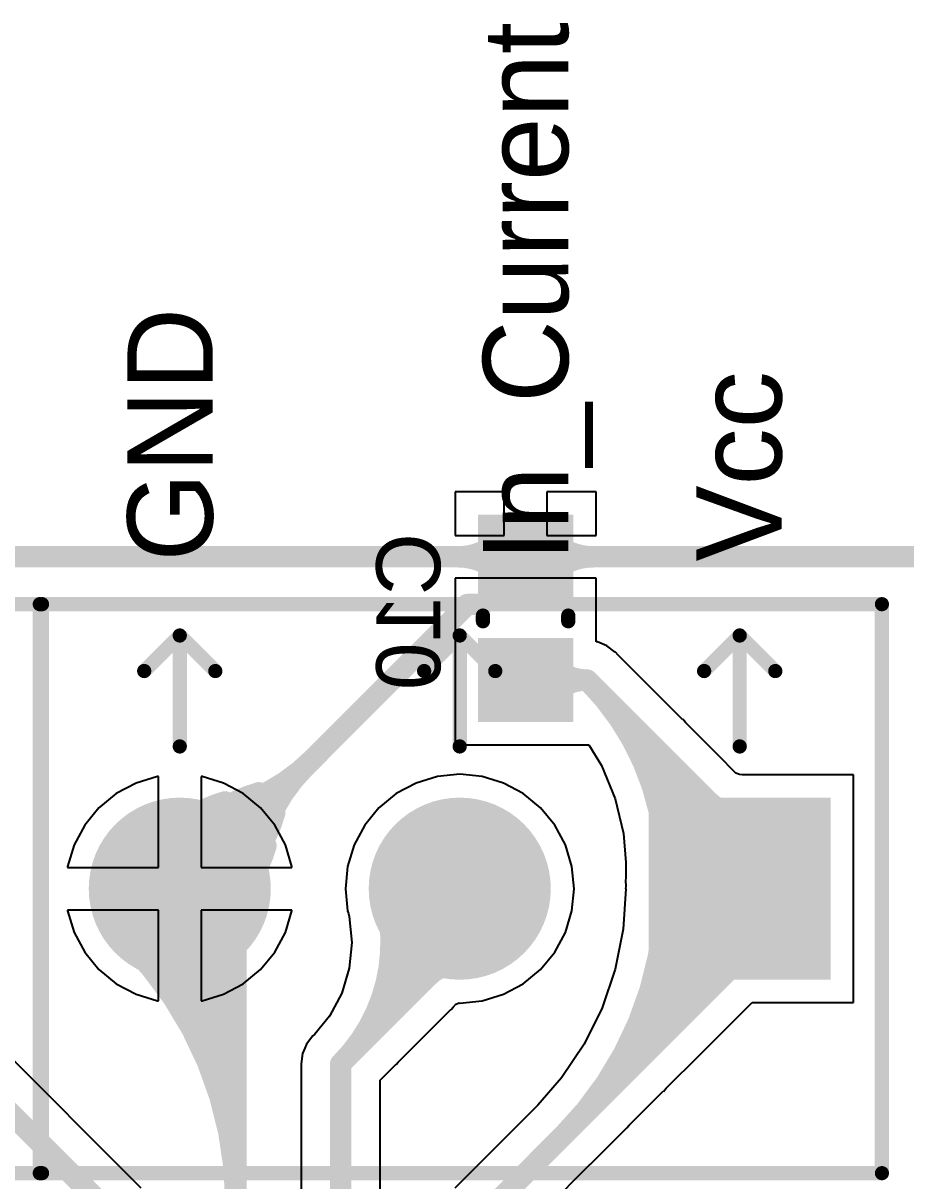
# Model space of a CAD drawing. Extents: x 41 to 201, y 4 to 127.
# Drawn here: x 148.25 to 164.02, y 84.44 to 105.12 of the extents above; entities that cross this region are included whole.
import ezdxf

# ---------------------------------------------------------------- set-up
doc = ezdxf.new("R2010")
doc.units = 0
doc.layers.get('0').update_dxf_attribs({"linetype": 'CONTINUOUS'})
for name, color, linetype in [('BOTTOMLAYER', 5, 'CONTINUOUS'), ('BOTTOMOVERLAY', 54, 'CONTINUOUS'), ('BOTTOMPASTE', 16, 'CONTINUOUS'), ('BOTTOMSOLDER', 6, 'CONTINUOUS'), ('MULTILAYER', 9, 'CONTINUOUS'), ('TOPLAYER', 1, 'CONTINUOUS'), ('TOPOVERLAY', 2, 'CONTINUOUS'), ('TOPSOLDER', 216, 'CONTINUOUS')]:
    doc.layers.add(name, color=color, linetype=linetype)

# ---------------------------------------------------------------- blocks, each defined once
blk = doc.blocks.new('0805C_B_40')
at = {"layer": 'BOTTOMLAYER'}
for points in [[(-0.45, -0.75), (-0.45, 0.75), (-1.75, -0.75), (-1.75, 0.75)], [(1.75, -0.75), (1.75, 0.75), (0.45, -0.75), (0.45, 0.75)]]:
    blk.add_solid(points, dxfattribs=at)
at = {"layer": 'BOTTOMOVERLAY', "const_width": 0.254}
for points in [[(0.051, 0.762), (-0.051, 0.762)], [(0.051, -0.762), (-0.051, -0.762)]]:
    blk.add_lwpolyline(points, dxfattribs=at)
at = {"layer": 'BOTTOMOVERLAY', "const_width": 0.127}
for points in [[(-0.114, 0.762, 1), (0.013, 0.762, 1)], [(-0.013, 0.762, 1), (0.114, 0.762, 1)], [(-0.114, -0.762, 1), (0.013, -0.762, 1)], [(-0.013, -0.762, 1), (0.114, -0.762, 1)]]:
    blk.add_lwpolyline(points, format="xyb", close=True, dxfattribs=at)
at = {"layer": 'BOTTOMPASTE'}
for points in [[(-0.45, -0.75), (-0.45, 0.75), (-1.75, -0.75), (-1.75, 0.75)], [(1.75, -0.75), (1.75, 0.75), (0.45, -0.75), (0.45, 0.75)]]:
    blk.add_solid(points, dxfattribs=at)
at = {"layer": 'BOTTOMSOLDER'}
for points in [[(-0.348, -0.852), (-0.348, 0.852), (-1.852, -0.852), (-1.852, 0.852)], [(1.852, -0.852), (1.852, 0.852), (0.348, -0.852), (0.348, 0.852)]]:
    blk.add_solid(points, dxfattribs=at)
blk = doc.blocks.new('KRE_3_48')
at = {"layer": 'BOTTOMLAYER', "const_width": 1.524}
for points in [[(4.238, 0, 1), (5.762, 0, 1)], [(9.238, 0, 1), (10.762, 0, 1)]]:
    blk.add_lwpolyline(points, format="xyb", close=True, dxfattribs=at)
at = {"layer": 'BOTTOMLAYER'}
blk.add_solid([(-1.524, -1.524), (1.524, -1.524), (-1.524, 1.524), (1.524, 1.524)], dxfattribs=at)
at = {"layer": 'BOTTOMSOLDER', "const_width": 1.626}
for points in [[(4.187, 0, 1), (5.813, 0, 1)], [(9.187, 0, 1), (10.813, 0, 1)]]:
    blk.add_lwpolyline(points, format="xyb", close=True, dxfattribs=at)
at = {"layer": 'BOTTOMSOLDER'}
blk.add_solid([(-1.626, -1.626), (1.626, -1.626), (-1.626, 1.626), (1.626, 1.626)], dxfattribs=at)
at = {"layer": 'MULTILAYER', "const_width": 1.524}
for points in [[(4.238, 0, 1), (5.762, 0, 1)], [(9.238, 0, 1), (10.762, 0, 1)]]:
    blk.add_lwpolyline(points, format="xyb", close=True, dxfattribs=at)
at = {"layer": 'MULTILAYER'}
blk.add_solid([(-1.524, -1.524), (1.524, -1.524), (-1.524, 1.524), (1.524, 1.524)], dxfattribs=at)
at = {"layer": 'TOPLAYER', "const_width": 1.524}
for points in [[(4.238, 0, 1), (5.762, 0, 1)], [(9.238, 0, 1), (10.762, 0, 1)]]:
    blk.add_lwpolyline(points, format="xyb", close=True, dxfattribs=at)
at = {"layer": 'TOPLAYER'}
blk.add_solid([(-1.524, -1.524), (1.524, -1.524), (-1.524, 1.524), (1.524, 1.524)], dxfattribs=at)
at = {"layer": 'TOPOVERLAY', "const_width": 0.254}
for points in [[(-2.54, 5.08), (-2.54, -5.08)], [(12.5, 5.08), (-2.54, 5.08)], [(12.5, 5.08), (12.5, -5.08)], [(0, -2.54), (0, -4.521)], [(5, -2.54), (5, -4.521)], [(10, -2.54), (10, -4.521)], [(0, -4.521), (-0.635, -3.886)], [(0.635, -3.886), (0, -4.521)], [(5, -4.521), (4.365, -3.886)], [(5.635, -3.886), (5, -4.521)], [(10, -4.521), (9.365, -3.886)], [(10.635, -3.886), (10, -4.521)], [(12.5, -5.08), (-2.54, -5.08)]]:
    blk.add_lwpolyline(points, dxfattribs=at)
at = {"layer": 'TOPOVERLAY', "const_width": 0.127}
for points in [[(-2.603, 5.08, 1), (-2.477, 5.08, 1)], [(-2.603, 5.08, 1), (-2.477, 5.08, 1)], [(12.437, 5.08, 1), (12.564, 5.08, 1)], [(12.437, 5.08, 1), (12.564, 5.08, 1)], [(-0.064, -2.54, 1), (0.064, -2.54, 1)], [(4.937, -2.54, 1), (5.064, -2.54, 1)], [(9.937, -2.54, 1), (10.064, -2.54, 1)], [(-0.699, -3.886, 1), (-0.572, -3.886, 1)], [(0.572, -3.886, 1), (0.699, -3.886, 1)], [(4.302, -3.886, 1), (4.429, -3.886, 1)], [(5.572, -3.886, 1), (5.699, -3.886, 1)], [(9.302, -3.886, 1), (9.429, -3.886, 1)], [(10.572, -3.886, 1), (10.699, -3.886, 1)], [(-0.064, -4.521, 1), (0.064, -4.521, 1)], [(-0.064, -4.521, 1), (0.064, -4.521, 1)], [(-0.064, -4.521, 1), (0.064, -4.521, 1)], [(4.937, -4.521, 1), (5.064, -4.521, 1)], [(4.937, -4.521, 1), (5.064, -4.521, 1)], [(4.937, -4.521, 1), (5.064, -4.521, 1)], [(9.937, -4.521, 1), (10.064, -4.521, 1)], [(9.937, -4.521, 1), (10.064, -4.521, 1)], [(9.937, -4.521, 1), (10.064, -4.521, 1)], [(-2.603, -5.08, 1), (-2.477, -5.08, 1)], [(-2.603, -5.08, 1), (-2.477, -5.08, 1)], [(12.437, -5.08, 1), (12.564, -5.08, 1)], [(12.437, -5.08, 1), (12.564, -5.08, 1)]]:
    blk.add_lwpolyline(points, format="xyb", close=True, dxfattribs=at)
at = {"layer": 'TOPSOLDER', "const_width": 1.626}
for points in [[(4.187, 0, 1), (5.813, 0, 1)], [(9.187, 0, 1), (10.813, 0, 1)]]:
    blk.add_lwpolyline(points, format="xyb", close=True, dxfattribs=at)
at = {"layer": 'TOPSOLDER'}
blk.add_solid([(-1.626, -1.626), (1.626, -1.626), (-1.626, 1.626), (1.626, 1.626)], dxfattribs=at)
blk = doc.blocks.new('KRE_3_68')
at = {"layer": 'BOTTOMLAYER', "const_width": 1.524}
for points in [[(4.238, 0, 1), (5.762, 0, 1)], [(9.238, 0, 1), (10.762, 0, 1)]]:
    blk.add_lwpolyline(points, format="xyb", close=True, dxfattribs=at)
at = {"layer": 'BOTTOMLAYER'}
blk.add_solid([(-1.524, -1.524), (1.524, -1.524), (-1.524, 1.524), (1.524, 1.524)], dxfattribs=at)
at = {"layer": 'BOTTOMSOLDER', "const_width": 1.626}
for points in [[(4.187, 0, 1), (5.813, 0, 1)], [(9.187, 0, 1), (10.813, 0, 1)]]:
    blk.add_lwpolyline(points, format="xyb", close=True, dxfattribs=at)
at = {"layer": 'BOTTOMSOLDER'}
blk.add_solid([(-1.626, -1.626), (1.626, -1.626), (-1.626, 1.626), (1.626, 1.626)], dxfattribs=at)
at = {"layer": 'MULTILAYER', "const_width": 1.524}
for points in [[(4.238, 0, 1), (5.762, 0, 1)], [(9.238, 0, 1), (10.762, 0, 1)]]:
    blk.add_lwpolyline(points, format="xyb", close=True, dxfattribs=at)
at = {"layer": 'MULTILAYER'}
blk.add_solid([(-1.524, -1.524), (1.524, -1.524), (-1.524, 1.524), (1.524, 1.524)], dxfattribs=at)
at = {"layer": 'TOPLAYER', "const_width": 1.524}
for points in [[(4.238, 0, 1), (5.762, 0, 1)], [(9.238, 0, 1), (10.762, 0, 1)]]:
    blk.add_lwpolyline(points, format="xyb", close=True, dxfattribs=at)
at = {"layer": 'TOPLAYER'}
blk.add_solid([(-1.524, -1.524), (1.524, -1.524), (-1.524, 1.524), (1.524, 1.524)], dxfattribs=at)
at = {"layer": 'TOPOVERLAY', "const_width": 0.254}
for points in [[(-2.54, 5.08), (-2.54, -5.08)], [(12.5, 5.08), (-2.54, 5.08)], [(12.5, 5.08), (12.5, -5.08)], [(0, -2.54), (0, -4.521)], [(5, -2.54), (5, -4.521)], [(10, -2.54), (10, -4.521)], [(0, -4.521), (-0.635, -3.886)], [(0.635, -3.886), (0, -4.521)], [(5, -4.521), (4.365, -3.886)], [(5.635, -3.886), (5, -4.521)], [(10, -4.521), (9.365, -3.886)], [(10.635, -3.886), (10, -4.521)], [(12.5, -5.08), (-2.54, -5.08)]]:
    blk.add_lwpolyline(points, dxfattribs=at)
at = {"layer": 'TOPOVERLAY', "const_width": 0.127}
for points in [[(-2.603, 5.08, 1), (-2.477, 5.08, 1)], [(-2.603, 5.08, 1), (-2.477, 5.08, 1)], [(12.437, 5.08, 1), (12.564, 5.08, 1)], [(12.437, 5.08, 1), (12.564, 5.08, 1)], [(-0.064, -2.54, 1), (0.064, -2.54, 1)], [(4.937, -2.54, 1), (5.064, -2.54, 1)], [(9.937, -2.54, 1), (10.064, -2.54, 1)], [(-0.699, -3.886, 1), (-0.572, -3.886, 1)], [(0.572, -3.886, 1), (0.699, -3.886, 1)], [(4.302, -3.886, 1), (4.429, -3.886, 1)], [(5.572, -3.886, 1), (5.699, -3.886, 1)], [(9.302, -3.886, 1), (9.429, -3.886, 1)], [(10.572, -3.886, 1), (10.699, -3.886, 1)], [(-0.064, -4.521, 1), (0.064, -4.521, 1)], [(-0.064, -4.521, 1), (0.064, -4.521, 1)], [(-0.064, -4.521, 1), (0.064, -4.521, 1)], [(4.937, -4.521, 1), (5.064, -4.521, 1)], [(4.937, -4.521, 1), (5.064, -4.521, 1)], [(4.937, -4.521, 1), (5.064, -4.521, 1)], [(9.937, -4.521, 1), (10.064, -4.521, 1)], [(9.937, -4.521, 1), (10.064, -4.521, 1)], [(9.937, -4.521, 1), (10.064, -4.521, 1)], [(-2.603, -5.08, 1), (-2.477, -5.08, 1)], [(-2.603, -5.08, 1), (-2.477, -5.08, 1)], [(12.437, -5.08, 1), (12.564, -5.08, 1)], [(12.437, -5.08, 1), (12.564, -5.08, 1)]]:
    blk.add_lwpolyline(points, format="xyb", close=True, dxfattribs=at)
at = {"layer": 'TOPSOLDER', "const_width": 1.626}
for points in [[(4.187, 0, 1), (5.813, 0, 1)], [(9.187, 0, 1), (10.813, 0, 1)]]:
    blk.add_lwpolyline(points, format="xyb", close=True, dxfattribs=at)
at = {"layer": 'TOPSOLDER'}
blk.add_solid([(-1.626, -1.626), (1.626, -1.626), (-1.626, 1.626), (1.626, 1.626)], dxfattribs=at)

msp = doc.modelspace()

# ---------------------------------------------------------------- linework, layer by layer
at = {"layer": 'BOTTOMLAYER'}
for p, q in [((156.845, 96.746), (155.968, 96.746)), ((155.968, 96.746), (155.968, 95.969)), ((156.845, 95.969), (156.845, 96.746)), ((158.484, 96.746), (157.607, 96.746)), ((157.607, 96.746), (157.607, 95.969)), ((158.484, 95.969), (158.484, 96.746)), ((155.968, 95.969), (156.845, 95.969)), ((157.607, 95.969), (158.484, 95.969)), ((158.484, 95.207), (155.968, 95.207)), ((155.968, 95.207), (155.968, 94.43)), ((158.484, 94.43), (158.484, 95.207)), ((155.968, 94.43), (155.968, 92.23)), ((158.484, 94.072), (158.484, 94.43)), ((158.508, 94.069), (158.484, 94.072)), ((158.678, 93.998), (158.508, 94.069)), ((158.824, 93.886), (158.678, 93.998)), ((158.828, 93.89), (158.824, 93.886)), ((158.824, 93.886), (158.824, 93.886)), ((158.886, 93.824), (158.828, 93.89)), ((159.426, 93.284), (158.886, 93.824)), ((159.429, 93.287), (159.426, 93.284)), ((159.426, 93.284), (159.426, 93.284)), ((159.47, 93.24), (159.429, 93.287)), ((160.028, 92.683), (159.47, 93.24)), ((160.032, 92.687), (160.028, 92.683)), ((160.084, 92.627), (160.032, 92.687)), ((160.629, 92.081), (160.084, 92.627)), ((155.968, 92.23), (158.356, 92.23)), ((158.356, 92.23), (158.583, 91.861)), ((160.632, 92.084), (160.629, 92.081)), ((160.629, 92.081), (160.629, 92.081)), ((160.664, 92.046), (160.632, 92.084)), ((160.983, 91.727), (160.664, 92.046)), ((158.583, 91.861), (158.828, 91.269)), ((150.652, 91.665), (150.269, 91.548)), ((150.669, 91.666), (150.652, 91.665)), ((150.669, 90.043), (150.669, 91.666)), ((151.448, 91.665), (151.431, 91.666)), ((151.431, 91.666), (151.431, 90.043)), ((151.831, 91.548), (151.448, 91.665)), ((155.652, 91.665), (155.269, 91.548)), ((156.05, 91.704), (155.652, 91.665)), ((156.448, 91.665), (156.05, 91.704)), ((156.831, 91.548), (156.448, 91.665)), ((161.049, 91.7), (160.983, 91.727)), ((161.05, 91.7), (161.049, 91.7)), ((161.096, 91.694), (161.05, 91.7)), ((161.05, 91.7), (161.05, 91.7)), ((163.082, 91.694), (161.096, 91.694)), ((163.082, 87.63), (163.082, 91.694)), ((150.269, 91.548), (149.916, 91.36)), ((152.184, 91.36), (151.831, 91.548)), ((155.269, 91.548), (154.916, 91.36)), ((157.184, 91.36), (156.831, 91.548)), ((149.916, 91.36), (149.606, 91.106)), ((152.494, 91.106), (152.184, 91.36)), ((154.916, 91.36), (154.606, 91.106)), ((157.494, 91.106), (157.184, 91.36)), ((158.828, 91.269), (158.977, 90.646)), ((149.606, 91.106), (149.352, 90.796)), ((152.748, 90.796), (152.494, 91.106)), ((154.606, 91.106), (154.352, 90.796)), ((157.748, 90.796), (157.494, 91.106)), ((149.352, 90.796), (149.164, 90.443)), ((152.936, 90.443), (152.748, 90.796)), ((154.352, 90.796), (154.164, 90.443)), ((157.936, 90.443), (157.748, 90.796)), ((158.977, 90.646), (159.018, 90.13)), ((149.164, 90.443), (149.047, 90.06)), ((153.053, 90.06), (152.936, 90.443)), ((154.164, 90.443), (154.047, 90.06)), ((158.053, 90.06), (157.936, 90.443)), ((149.047, 90.06), (149.046, 90.043)), ((149.046, 90.043), (150.669, 90.043)), ((151.431, 90.043), (153.054, 90.043)), ((153.054, 90.043), (153.053, 90.06)), ((154.047, 90.06), (154.008, 89.662)), ((158.092, 89.662), (158.053, 90.06)), ((159.018, 90.13), (159.018, 89.885)), ((159.018, 89.885), (159.01, 89.778)), ((159.01, 89.778), (159.01, 89.778)), ((159.01, 89.778), (159.01, 89.778)), ((159.01, 89.778), (159.01, 89.778)), ((159.01, 89.778), (159.014, 89.737)), ((159.014, 89.737), (159.014, 89.737)), ((159.014, 89.737), (159.014, 89.737)), ((159.014, 89.737), (159.018, 89.708)), ((154.008, 89.662), (154.047, 89.264)), ((158.053, 89.264), (158.092, 89.662)), ((159.017, 89.657), (158.97, 88.937)), ((159.018, 89.708), (159.012, 89.662)), ((159.012, 89.662), (159.012, 89.662)), ((159.012, 89.662), (159.017, 89.657)), ((159.018, 89.708), (159.018, 89.708)), ((150.669, 89.281), (149.046, 89.281)), ((149.046, 89.281), (149.047, 89.264)), ((149.047, 89.264), (149.164, 88.881)), ((150.669, 87.658), (150.669, 89.281)), ((153.054, 89.281), (151.431, 89.281)), ((151.431, 89.281), (151.431, 87.658)), ((152.936, 88.881), (153.053, 89.264)), ((153.053, 89.264), (153.054, 89.281)), ((154.047, 89.264), (154.061, 89.218)), ((154.061, 89.218), (154.061, 89.218)), ((154.061, 89.218), (154.061, 89.218)), ((154.061, 89.218), (154.077, 89.164)), ((154.077, 89.164), (154.123, 88.703)), ((157.936, 88.881), (158.053, 89.264)), ((158.97, 88.937), (158.828, 88.225)), ((149.164, 88.881), (149.352, 88.528)), ((152.748, 88.528), (152.936, 88.881)), ((154.123, 88.703), (154.077, 88.241)), ((157.748, 88.528), (157.936, 88.881)), ((149.352, 88.528), (149.606, 88.218)), ((152.494, 88.218), (152.748, 88.528)), ((157.494, 88.218), (157.748, 88.528)), ((149.606, 88.218), (149.916, 87.964)), ((152.184, 87.964), (152.494, 88.218)), ((154.077, 88.241), (153.942, 87.797)), ((157.184, 87.964), (157.494, 88.218)), ((158.828, 88.225), (158.595, 87.537)), ((149.916, 87.964), (150.269, 87.776)), ((151.831, 87.776), (152.184, 87.964)), ((156.831, 87.776), (157.184, 87.964)), ((150.269, 87.776), (150.652, 87.659)), ((150.652, 87.659), (150.669, 87.658)), ((151.431, 87.658), (151.448, 87.659)), ((151.448, 87.659), (151.831, 87.776)), ((153.942, 87.797), (153.724, 87.388)), ((156.05, 87.62), (156.448, 87.659)), ((156.448, 87.659), (156.831, 87.776)), ((150.361, 84.315), (147.164, 87.513)), ((155.429, 87.042), (155.893, 87.506)), ((155.893, 87.506), (155.897, 87.502)), ((155.897, 87.502), (155.934, 87.548)), ((155.934, 87.548), (155.983, 87.597)), ((155.983, 87.597), (156.041, 87.621)), ((156.041, 87.621), (156.05, 87.62)), ((158.595, 87.537), (158.273, 86.886)), ((161.022, 87.382), (161.27, 87.63)), ((161.27, 87.63), (163.082, 87.63)), ((153.724, 87.388), (153.46, 87.066)), ((160.367, 86.727), (160.985, 87.345)), ((160.985, 87.345), (160.988, 87.342)), ((160.988, 87.342), (161.022, 87.382)), ((153.46, 87.066), (153.426, 87.032)), ((155.405, 87.014), (155.429, 87.042)), ((153.314, 86.886), (153.285, 86.816)), ((153.426, 87.032), (153.314, 86.886)), ((154.951, 86.564), (155.403, 87.016)), ((155.403, 87.016), (155.403, 87.016)), ((155.403, 87.016), (155.405, 87.014)), ((158.273, 86.886), (157.87, 86.282)), ((153.243, 86.716), (153.219, 86.534)), ((153.285, 86.816), (153.243, 86.716)), ((159.738, 86.097), (160.335, 86.694)), ((160.335, 86.694), (160.337, 86.692)), ((160.337, 86.692), (160.367, 86.727)), ((153.219, 86.534), (153.219, 81.472)), ((154.629, 86.242), (154.912, 86.526)), ((154.912, 86.526), (154.915, 86.523)), ((154.915, 86.523), (154.951, 86.564)), ((154.629, 83.734), (154.629, 86.242)), ((157.87, 86.282), (157.444, 85.796)), ((159.078, 85.437), (159.684, 86.044)), ((159.684, 86.044), (159.688, 86.041)), ((159.688, 86.041), (159.738, 86.097)), ((157.444, 85.796), (155.963, 84.315)), ((158.446, 84.805), (159.032, 85.391)), ((159.032, 85.391), (159.036, 85.391)), ((159.036, 85.391), (159.078, 85.437)), ((159.036, 85.391), (159.036, 85.391)), ((158.387, 84.74), (158.446, 84.805)), ((156.959, 83.319), (158.38, 84.74)), ((158.38, 84.74), (158.387, 84.74)), ((158.387, 84.74), (158.387, 84.74))]:
    msp.add_line(p, q, dxfattribs=at)
at = {"layer": 'BOTTOMLAYER', "const_width": 0.381}
for points in [[(156.801, 95.913, -0.198912), (156.017, 95.588)], [(156.801, 95.913, -0.198912), (156.017, 95.588)], [(158.435, 95.588, -0.198912), (157.651, 95.913)], [(158.435, 95.588, -0.198912), (157.651, 95.913)], [(156.017, 95.588, -0.198912), (156.801, 95.263)], [(156.017, 95.588, -0.198912), (156.801, 95.263)], [(157.651, 95.263, -0.198912), (158.435, 95.588)], [(157.651, 95.263, -0.198912), (158.435, 95.588)], [(156.677, 95.488, -0.256431), (156.459, 94.737)], [(156.677, 95.488, -0.256431), (156.459, 94.737)], [(156.656, 94.934, -0.198912), (157.126, 95.129)], [(156.656, 94.934, -0.198912), (157.126, 95.129)], [(158.326, 93.388, -0.218767), (157.675, 93.687)], [(158.326, 93.388, -0.218767), (157.675, 93.687)], [(157.675, 93.089, -0.218767), (158.326, 93.388)], [(157.675, 93.089, -0.218767), (158.326, 93.388)], [(158.326, 93.388, -0.213656), (159.719, 89.737)], [(158.928, 92.786, -0.213656), (160.099, 89.716)], [(159.53, 92.184, -0.213656), (160.479, 89.694)], [(153.433, 91.982, -0.198912), (151.05, 90.995)], [(153.433, 91.982, -0.198912), (151.05, 90.995)], [(152.384, 89.662, -0.198912), (153.282, 91.832)], [(152.384, 89.662, -0.198912), (153.282, 91.832)], [(160.131, 91.583, -0.213656), (160.86, 89.673)], [(150.492, 89.786, -0.27968), (151.857, 91.212)], [(150.864, 89.703, -0.27968), (152.464, 91.374)], [(152.782, 91.332, -0.198912), (151.05, 90.614)], [(152.782, 91.332, -0.198912), (151.05, 90.614)], [(161.05, 90.995, -0.198912), (160.484, 91.23)], [(152.745, 91.013, -0.288531), (151.085, 89.475)], [(152.003, 89.662, -0.198912), (152.632, 91.182)], [(152.003, 89.662, -0.198912), (152.632, 91.182)], [(152.589, 90.428, -0.288531), (151.155, 89.1)], [(151.185, 89.797, -0.198912), (152.052, 87.703)], [(151.185, 89.797, -0.198912), (152.052, 87.703)], [(155.492, 89.537, -0.256724), (154.904, 87.514)], [(155.864, 89.62, -0.256724), (155.394, 88.004)], [(159.717, 89.662, -0.198912), (157.885, 85.241)], [(160.098, 89.662, -0.198912), (158.536, 85.892)], [(160.479, 89.662, -0.198912), (159.186, 86.542)], [(160.86, 89.662, -0.198912), (159.837, 87.193)], [(161.241, 89.662, -0.198912), (160.487, 87.843)], [(150.915, 89.527, -0.198912), (152.052, 86.783)], [(150.915, 89.527, -0.198912), (152.052, 86.783)], [(154.749, 89.371, -0.256724), (153.924, 86.534)], [(155.12, 89.454, -0.256724), (154.414, 87.024)], [(150.646, 89.258, -0.198912), (152.052, 85.863)], [(150.646, 89.258, -0.198912), (152.052, 85.863)], [(150.376, 88.988, -0.198912), (152.052, 84.943)], [(150.376, 88.988, -0.198912), (152.052, 84.943)], [(151.495, 87.787, -0.355809), (151.683, 88.95)], [(150.107, 88.719, -0.198912), (152.052, 84.024)], [(150.107, 88.719, -0.198912), (152.052, 84.024)], [(151.867, 87.88, -0.342991), (151.981, 88.707)], [(151.729, 87.382, -0.355809), (151.936, 88.666)], [(150.705, 88.374, -0.198912), (151.515, 87.752)], [(151.073, 88.329, -0.272575), (151.867, 87.88)], [(155.484, 88.094, -0.198912), (156.05, 88.328)]]:
    msp.add_lwpolyline(points, format="xyb", dxfattribs=at)
at = {"layer": 'BOTTOMLAYER', "const_width": 0.191}
for points in [[(156.706, 95.913, 1), (156.896, 95.913, 1)], [(156.706, 95.913, 1), (156.896, 95.913, 1)], [(157.556, 95.913, 1), (157.746, 95.913, 1)], [(157.556, 95.913, 1), (157.746, 95.913, 1)], [(155.921, 95.588, 1), (156.112, 95.588, 1)], [(155.921, 95.588, 1), (156.112, 95.588, 1)], [(155.921, 95.588, 1), (156.112, 95.588, 1)], [(155.921, 95.588, 1), (156.112, 95.588, 1)], [(157.131, 95.588, 1), (157.321, 95.588, 1)], [(157.131, 95.588, 1), (157.321, 95.588, 1)], [(157.131, 95.588, 1), (157.321, 95.588, 1)], [(158.34, 95.588, 1), (158.531, 95.588, 1)], [(158.34, 95.588, 1), (158.531, 95.588, 1)], [(158.34, 95.588, 1), (158.531, 95.588, 1)], [(158.34, 95.588, 1), (158.531, 95.588, 1)], [(156.582, 95.488, 1), (156.773, 95.488, 1)], [(156.582, 95.488, 1), (156.773, 95.488, 1)], [(157.131, 95.504, 1), (157.321, 95.504, 1)], [(157.131, 95.504, 1), (157.321, 95.504, 1)], [(156.706, 95.263, 1), (156.896, 95.263, 1)], [(156.706, 95.263, 1), (156.896, 95.263, 1)], [(157.031, 95.129, 1), (157.221, 95.129, 1)], [(157.031, 95.129, 1), (157.221, 95.129, 1)], [(157.556, 95.263, 1), (157.746, 95.263, 1)], [(157.556, 95.263, 1), (157.746, 95.263, 1)], [(156.56, 94.934, 1), (156.751, 94.934, 1)], [(156.56, 94.934, 1), (156.751, 94.934, 1)], [(156.091, 94.737, 1), (156.282, 94.737, 1)], [(156.091, 94.737, 1), (156.282, 94.737, 1)], [(156.363, 94.737, 1), (156.554, 94.737, 1)], [(156.363, 94.737, 1), (156.554, 94.737, 1)], [(156.363, 94.737, 1), (156.554, 94.737, 1)], [(156.363, 94.737, 1), (156.554, 94.737, 1)], [(157.579, 93.687, 1), (157.77, 93.687, 1)], [(157.579, 93.687, 1), (157.77, 93.687, 1)], [(157.131, 93.388, 1), (157.321, 93.388, 1)], [(158.231, 93.388, 1), (158.421, 93.388, 1)], [(158.231, 93.388, 1), (158.421, 93.388, 1)], [(158.231, 93.388, 1), (158.421, 93.388, 1)], [(158.231, 93.388, 1), (158.421, 93.388, 1)], [(158.231, 93.388, 1), (158.421, 93.388, 1)], [(158.231, 93.388, 1), (158.421, 93.388, 1)], [(158.231, 93.388, 1), (158.421, 93.388, 1)], [(157.579, 93.089, 1), (157.77, 93.089, 1)], [(157.579, 93.089, 1), (157.77, 93.089, 1)], [(158.833, 92.786, 1), (159.023, 92.786, 1)], [(159.434, 92.184, 1), (159.625, 92.184, 1)], [(153.187, 91.832, 1), (153.378, 91.832, 1)], [(153.187, 91.832, 1), (153.378, 91.832, 1)], [(153.337, 91.982, 1), (153.528, 91.982, 1)], [(153.337, 91.982, 1), (153.528, 91.982, 1)], [(160.036, 91.583, 1), (160.226, 91.583, 1)], [(151.762, 91.212, 1), (151.952, 91.212, 1)], [(152.368, 91.374, 1), (152.559, 91.374, 1)], [(152.687, 91.332, 1), (152.877, 91.332, 1)], [(152.687, 91.332, 1), (152.877, 91.332, 1)], [(160.389, 91.23, 1), (160.579, 91.23, 1)], [(150.955, 90.995, 1), (151.145, 90.995, 1)], [(150.955, 90.995, 1), (151.145, 90.995, 1)], [(152.537, 91.182, 1), (152.727, 91.182, 1)], [(152.537, 91.182, 1), (152.727, 91.182, 1)], [(152.65, 91.013, 1), (152.841, 91.013, 1)], [(160.955, 90.995, 1), (161.145, 90.995, 1)], [(150.955, 90.614, 1), (151.145, 90.614, 1)], [(150.955, 90.614, 1), (151.145, 90.614, 1)], [(151.957, 90.602, 1), (152.147, 90.602, 1)], [(151.957, 90.602, 1), (152.147, 90.602, 1)], [(152.494, 90.428, 1), (152.684, 90.428, 1)], [(150.397, 89.786, 1), (150.587, 89.786, 1)], [(151.089, 89.797, 1), (151.28, 89.797, 1)], [(151.089, 89.797, 1), (151.28, 89.797, 1)], [(159.623, 89.737, 1), (159.814, 89.737, 1)], [(150.769, 89.703, 1), (150.959, 89.703, 1)], [(151.907, 89.662, 1), (152.098, 89.662, 1)], [(151.907, 89.662, 1), (152.098, 89.662, 1)], [(151.957, 89.662, 1), (152.147, 89.662, 1)], [(151.957, 89.662, 1), (152.147, 89.662, 1)], [(152.288, 89.662, 1), (152.479, 89.662, 1)], [(152.288, 89.662, 1), (152.479, 89.662, 1)], [(155.397, 89.537, 1), (155.587, 89.537, 1)], [(155.769, 89.62, 1), (155.959, 89.62, 1)], [(159.621, 89.662, 1), (159.812, 89.662, 1)], [(160.002, 89.662, 1), (160.193, 89.662, 1)], [(160.004, 89.716, 1), (160.194, 89.716, 1)], [(160.383, 89.662, 1), (160.574, 89.662, 1)], [(160.384, 89.694, 1), (160.575, 89.694, 1)], [(160.765, 89.673, 1), (160.955, 89.673, 1)], [(160.764, 89.662, 1), (160.955, 89.662, 1)], [(161.145, 89.662, 1), (161.336, 89.662, 1)], [(161.957, 89.662, 1), (162.147, 89.662, 1)], [(161.957, 89.662, 1), (162.147, 89.662, 1)], [(150.82, 89.527, 1), (151.011, 89.527, 1)], [(150.82, 89.527, 1), (151.011, 89.527, 1)], [(150.99, 89.475, 1), (151.18, 89.475, 1)], [(154.653, 89.371, 1), (154.844, 89.371, 1)], [(155.025, 89.454, 1), (155.216, 89.454, 1)], [(161.957, 89.408, 1), (162.147, 89.408, 1)], [(161.957, 89.408, 1), (162.147, 89.408, 1)], [(150.551, 89.258, 1), (150.741, 89.258, 1)], [(150.551, 89.258, 1), (150.741, 89.258, 1)], [(156.456, 89.161, 1), (156.646, 89.161, 1)], [(150.281, 88.988, 1), (150.472, 88.988, 1)], [(150.281, 88.988, 1), (150.472, 88.988, 1)], [(151.06, 89.1, 1), (151.251, 89.1, 1)], [(151.588, 88.95, 1), (151.778, 88.95, 1)], [(150.012, 88.719, 1), (150.202, 88.719, 1)], [(150.012, 88.719, 1), (150.202, 88.719, 1)], [(151.886, 88.707, 1), (152.076, 88.707, 1)], [(151.841, 88.666, 1), (152.032, 88.666, 1)], [(150.61, 88.374, 1), (150.8, 88.374, 1)], [(150.978, 88.329, 1), (151.168, 88.329, 1)], [(155.955, 88.328, 1), (156.145, 88.328, 1)], [(155.389, 88.094, 1), (155.579, 88.094, 1)], [(151.771, 87.88, 1), (151.962, 87.88, 1)], [(151.771, 87.88, 1), (151.962, 87.88, 1)], [(155.299, 88.004, 1), (155.49, 88.004, 1)], [(151.4, 87.787, 1), (151.59, 87.787, 1)], [(151.42, 87.752, 1), (151.611, 87.752, 1)], [(151.957, 87.703, 1), (152.147, 87.703, 1)], [(151.957, 87.703, 1), (152.147, 87.703, 1)], [(160.392, 87.843, 1), (160.582, 87.843, 1)], [(154.809, 87.514, 1), (155, 87.514, 1)], [(151.634, 87.382, 1), (151.824, 87.382, 1)], [(159.741, 87.193, 1), (159.932, 87.193, 1)], [(154.319, 87.024, 1), (154.509, 87.024, 1)], [(151.957, 86.783, 1), (152.147, 86.783, 1)], [(151.957, 86.783, 1), (152.147, 86.783, 1)], [(153.829, 86.534, 1), (154.019, 86.534, 1)], [(153.829, 86.534, 1), (154.019, 86.534, 1)], [(153.829, 86.534, 1), (154.019, 86.534, 1)], [(159.091, 86.542, 1), (159.282, 86.542, 1)], [(151.957, 85.863, 1), (152.147, 85.863, 1)], [(151.957, 85.863, 1), (152.147, 85.863, 1)], [(158.441, 85.892, 1), (158.631, 85.892, 1)], [(157.79, 85.241, 1), (157.981, 85.241, 1)], [(151.957, 84.943, 1), (152.147, 84.943, 1)], [(151.957, 84.943, 1), (152.147, 84.943, 1)]]:
    msp.add_lwpolyline(points, format="xyb", close=True, dxfattribs=at)
at = {"layer": 'BOTTOMLAYER', "const_width": 0.381}
for points in [[(141.29, 95.588), (157.226, 95.588)], [(157.226, 95.504), (157.226, 95.588)], [(157.226, 95.588), (164.508, 95.588)], [(156.459, 94.737), (157.226, 95.504)], [(152.052, 90.602), (156.187, 94.737)], [(156.187, 94.737), (156.459, 94.737)], [(157.226, 93.388), (158.326, 93.388)], [(158.326, 93.388), (162.052, 89.662)], [(152.052, 89.662), (152.052, 90.602)], [(152.052, 80.358), (152.052, 89.662)], [(162.052, 89.408), (162.052, 89.662)], [(155.702, 83.058), (162.052, 89.408)], [(153.924, 86.534), (156.551, 89.161)], [(146.05, 87.63), (150.622, 83.058)], [(153.924, 80.264), (153.924, 86.534)]]:
    msp.add_lwpolyline(points, dxfattribs=at)

# ---------------------------------------------------------------- block references
for name, p, rotation in [('0805C_B_40', (157.226, 94.488), 270), ('KRE_3_48', (146.05, 89.662), 180), ('KRE_3_68', (161.05, 89.662), 180)]:
    msp.add_blockref(name, p, dxfattribs=dict(rotation=rotation))

# ---------------------------------------------------------------- texts
at = {"layer": 'BOTTOMOVERLAY', "text_generation_flag": 2}
msp.add_text('C10', height=1.143, rotation=90, dxfattribs=at).set_placement((155.702, 96.012))
at = {"layer": 'TOPOVERLAY'}
for s, p in [('In_Current', (157.988, 95.504)), ('GND', (151.638, 95.504)), ('Vcc', (161.798, 95.504))]:
    msp.add_text(s, height=1.524, rotation=90, dxfattribs=at).set_placement(p)

doc.saveas('drawing.dxf')
